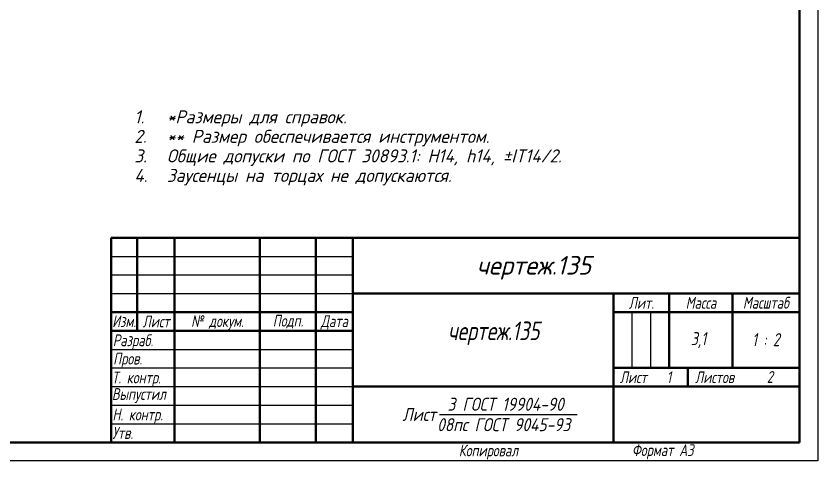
# Model space of a CAD drawing. Header units: millimetres. Extents: x 0 to 1700, y 0 to 594.
# Drawn here: x 408.9 to 840, y 0 to 239.2 of the extents above; entities that cross this region are included whole.
import ezdxf
from ezdxf.enums import TextEntityAlignment as Align

# ---------------------------------------------------------------- set-up
doc = ezdxf.new("R2010")
doc.units = ezdxf.units.MM
doc.header["$LTSCALE"] = 2
for name, color, linetype, lineweight in [('Layer_03', 7, 'Continuous', 50), ('Layer_04', 7, 'Continuous', 50), ('Layer_07', 7, 'Continuous', 25)]:
    doc.layers.add(name, color=color, linetype=linetype, lineweight=lineweight)
doc.styles.add('Style_02', font='ariali.ttf', dxfattribs={"width": 0.8})
doc.styles.add('Style_03', font='GOST Common Italic.ttf')
doc.styles.add('Style_06', font='GOST Common Italic.ttf', dxfattribs={"width": 0.8})
doc.styles.add('Style_07', font='GOST Common Italic.ttf', dxfattribs={"width": 0.8})
doc.styles.add('Style_10', font='GOST Common Italic.ttf')
doc.styles.add('Style_11', font='GOST Common Italic.ttf', dxfattribs={"width": 0.9})
doc.styles.add('Style_12', font='GOST Common Italic.ttf', dxfattribs={"width": 0.8})
doc.styles.add('Style_13', font='GOST Common Italic.ttf')
doc.styles.add('Style_14', font='GOST Common Italic.ttf', dxfattribs={"width": 0.7})
doc.styles.add('Style_15', font='GOST Common Italic.ttf', dxfattribs={"width": 0.7})

# ---------------------------------------------------------------- blocks, each defined once
blk = doc.blocks.new('Block_42')
at = {"layer": 'Layer_03'}
for p, q in [((0, 55), (185, 55)), ((0, 0), (0, 55)), ((0, 0), (0, 55)), ((7, 55), (7, 30)), ((17, 55), (17, 0)), ((40, 55), (40, 0)), ((55, 55), (55, 0)), ((65, 55), (65, 0)), ((185, 0), (185, 55)), ((65, 40), (185, 40)), ((135, 40), (135, 0)), ((150, 40), (150, 20)), ((167, 40), (167, 20)), ((0, 35), (65, 35)), ((135, 35), (185, 35)), ((0, 30), (65, 30)), ((135, 20), (185, 20)), ((155, 20), (155, 15)), ((65, 15), (185, 15)), ((185, 0), (0, 0))]:
    blk.add_line(p, q, dxfattribs=at)
at = {"layer": 'Layer_03', "linetype": 'Continuous', "lineweight": 25}
for p, q in [((0, 50), (65, 50)), ((0, 45), (65, 45)), ((0, 40), (65, 40)), ((140, 35), (140, 20)), ((145, 35), (145, 20)), ((0, 25), (65, 25)), ((0, 20), (65, 20)), ((0, 15), (65, 15)), ((0, 10), (65, 10)), ((0, 5), (65, 5))]:
    blk.add_line(p, q, dxfattribs=at)
at = {"layer": 'Layer_03', "lineweight": 30}
blk.add_line((88.31, 7.5), (125.29, 7.5), dxfattribs=at)
at = {"layer": 'Layer_03', "char_height": 3.17, "style": 'Style_02'}
for s, insert, width, attachment_point in [('\\fGOST Common|b0|i1;\\H3.1700;Лит.', (142.52, 37.49), 14.9766, 5), ('\\fGOST Common|b0|i1;\\H3.1700;Масса', (158.55, 37.51), 16.9878, 5), ('\\fGOST Common|b0|i1;\\H3.1700;Масштаб', (176.02, 37.53), 17.8316, 5), ('\\fGOST Common|b0|i1;\\H3.1700;Изм.', (3.5, 32.56), 6.9635, 5), ('\\fGOST Common|b0|i1;\\H3.1700;Лист', (12.1, 32.5), 10.0029, 5), ('\\A0;\\fGOST Common|b0|i1;\\H3.1700;№ докум.', (28.58, 32.16), 22.9069, 5), ('\\fGOST Common|b0|i1;\\H3.1700;Подп.', (47.56, 32.45), 14.879, 5), ('\\fGOST Common|b0|i1;\\H3.1700;Дата', (60.02, 32.24), 9.9614, 5), ('\\fGOST Common|b0|i1;\\H3.1700;Разраб.', (0.47, 27), 16.9971, 4), ('\\fGOST Common|b0|i1;\\H3.1700;Пров.', (0.56, 22.08), 17.0192, 4), ('\\A0;\\fGOST Common|b0|i1;\\H3.1700;Т. контр.', (0.23, 17.01), 16.9554, 4), ('\\fGOST Common|b0|i1;\\H3.1700;Лист', (140.37, 17.5), 10.5071, 5), ('\\fGOST Common|b0|i1;\\H3.1700;Листов', (162.21, 17.5), 14.3668, 5), ('\\fGOST Common|b0|i1;\\H3.1700;Н. контр.', (0.36, 7.05), 16.9999, 4), ('\\fGOST Common|b0|i1;\\H3.1700;Утв.', (0.34, 2.52), 17.0083, 4), ('\\fGOST Common|b0|i1;\\H3.1700;Копировал', (93.48, -0.59), 19.7871, 1)]:
    blk.add_mtext(s, dxfattribs=dict(at, insert=insert, width=width, attachment_point=attachment_point))
at = {"layer": 'Layer_03'}
for tag, height, style, width, p in [('Изм1_001', 2.89, 'Style_15', 0.7, (3.51, 52.52)), ('Лист1_001', 2.89, 'Style_15', 0.7, (12.03, 52.52)), ('Докум1_001', 2.89, 'Style_15', 0.7, (28.54, 52.48)), ('Изм2_001', 2.89, 'Style_15', 0.7, (3.5, 47.52)), ('Лист2_001', 2.89, 'Style_15', 0.7, (12.01, 47.5)), ('Докум2_001', 2.89, 'Style_15', 0.7, (28.53, 47.5)), ('Изм3_001', 2.89, 'Style_15', 0.7, (3.5, 42.5)), ('Лист3_001', 2.89, 'Style_15', 0.7, (12.01, 42.51)), ('Докум3_001', 2.89, 'Style_15', 0.7, (28.51, 42.48)), ('Изм4_001', 2.89, 'Style_15', 0.7, (3.51, 37.5)), ('Лист4_001', 2.89, 'Style_15', 0.7, (12, 37.53)), ('Докум4_001', 2.89, 'Style_15', 0.7, (28.51, 37.52)), ('НАИМЕНОВАНИЕ_001', 5, 'Style_07', 0.8, (100.03, 29.98)), ('Литера_001', 3.5, 'Style_12', 0.8, (137.52, 27.25)), ('Литера2_001', 3.5, 'Style_12', 0.8, (142.51, 27.22)), ('Литера3_001', 3.5, 'Style_12', 0.8, (147.52, 27.21)), ('Масса_001', 3.5, 'Style_12', 0.8, (158.47, 27.53)), ('Масштаб_001', 3.5, 'Style_12', 0.8, (174.92, 25.86)), ('Тип_документа_001', 3.17, 'Style_06', 0.8, (100.08, 17.56)), ('Номер_листа_001', 3.17, 'Style_06', 0.8, (150.6, 17.54)), ('Листов_001', 3.17, 'Style_06', 0.8, (177.46, 17.58))]:
    blk.add_attdef(tag, text='', height=height, dxfattribs=dict(at, style=style, width=width)).set_placement(p, align=Align.MIDDLE_CENTER)
for tag, height, style, width, p in [('Подп1_001', 2.89, 'Style_15', 0.7, (40.01, 52.51)), ('Дата1_001', 2, 'Style_14', 0.7, (55.01, 52.51)), ('Подп2_001', 2.89, 'Style_15', 0.7, (40.01, 47.5)), ('Дата2_001', 2, 'Style_14', 0.7, (55.01, 47.49)), ('Подп3_001', 2.89, 'Style_15', 0.7, (40.01, 42.51)), ('Дата3_001', 2, 'Style_14', 0.7, (55.02, 42.52)), ('Подп4_001', 2.89, 'Style_15', 0.7, (40.01, 37.51)), ('Дата4_001', 2, 'Style_14', 0.7, (55.02, 37.51)), ('АВТОР_001', 3.17, 'Style_06', 0.8, (15.59, 26.85)), ('Разработал_Подп._001', 2.89, 'Style_15', 0.7, (40.05, 27.51)), ('ДАТА_СОЗДАНИЯ_001', 2, 'Style_14', 0.7, (55.01, 27.51)), ('ПРОВЕРИЛ_001', 3.17, 'Style_06', 0.8, (17.41, 22.53)), ('Проверил_Подп._001', 2.89, 'Style_15', 0.7, (40.05, 22.52)), ('ДАТА_ПРОВЕРКИ_001', 2, 'Style_14', 0.7, (55.02, 22.51)), ('ТЕХНОЛОГ_001', 3.17, 'Style_06', 0.8, (17.33, 17.54)), ('Технолог_Подп._001', 2.89, 'Style_15', 0.7, (40.05, 17.51)), ('Технолог_Дата_001', 2, 'Style_14', 0.7, (55.01, 17.5)), ('Должность_руководителя_001', 3.17, 'Style_06', 0.8, (0.52, 12.51)), ('НАЧ._ОТДЕЛА_001', 3.17, 'Style_06', 0.8, (17.46, 12.45)), ('Руководитель_Подп._001', 2.89, 'Style_15', 0.7, (40.01, 12.5)), ('Руководитель_Дата_001', 2, 'Style_14', 0.7, (55.01, 12.51)), ('НОРМОКОНТРОЛЬ_001', 3.17, 'Style_06', 0.8, (17.37, 7.48)), ('Нормоконтроль_Подп._001', 2.89, 'Style_15', 0.7, (40.05, 7.52)), ('ДАТА_НОРМОКОНТРОЛЯ_001', 2, 'Style_14', 0.7, (55.02, 7.51)), ('УТВЕРДИЛ_001', 3.17, 'Style_06', 0.8, (17.4, 2.51)), ('Утвердил_Подп._001', 2.89, 'Style_15', 0.7, (40.05, 2.51)), ('ДАТА_УТВЕРЖДЕНИЯ_001', 2, 'Style_14', 0.7, (55.01, 2.5))]:
    blk.add_attdef(tag, text='', height=height, dxfattribs=dict(at, style=style, width=width)).set_placement(p, align=Align.MIDDLE_LEFT)
for tag, height, style, p in [('ОБОЗНАЧЕНИЕ_001', 5, 'Style_10', (103.54, 45.12)), ('ОРГАНИЗАЦИЯ_001', 3.5, 'Style_13', (148.22, 5.85))]:
    blk.add_attdef(tag, text='', height=height, dxfattribs=dict(at, style=style)).set_placement(p, align=Align.MIDDLE_CENTER)
at = {"layer": 'Layer_03', "style": 'Style_11', "width": 0.9}
blk.add_attdef('Материал_Наим._001', text='', height=3.5, dxfattribs=at).set_placement((96.54, 7.5), align=Align.BOTTOM_CENTER)
blk.add_attdef('Материал_Класс_001', text='', height=3.5, dxfattribs=at).set_placement((88.21, 7.5), align=Align.MIDDLE_RIGHT)
blk.add_attdef('Материал_ГОСТ_001', text='', height=3.5, dxfattribs=at).set_placement((106.8, 6.5), align=Align.TOP_CENTER)
blk = doc.blocks.new('Block_43')
at = {"layer": 'Layer_04', "lineweight": 25}
for p, q in [((420, 297), (420, 0)), ((420, 0), (0, 0))]:
    blk.add_line(p, q, dxfattribs=at)
at = {"layer": 'Layer_04'}
for p, q in [((415, 5), (415, 292)), ((20, 5), (415, 5))]:
    blk.add_line(p, q, dxfattribs=at)
at = {"layer": 'Layer_04', "insert": (370, 4.5), "char_height": 3.17, "attachment_point": 1, "style": 'Style_02'}
blk.add_mtext('\\A1;\\fGOST Common|b0|i1;\\H3.1700;Формат A3', dxfattribs=at)

msp = doc.modelspace()

# ---------------------------------------------------------------- block references
at = {"xscale": 2, "yscale": 2, "zscale": 2}
msp.add_blockref('Block_43', (0, 0), dxfattribs=at)
ref = msp.add_blockref('Block_42', (460, 10), dxfattribs=dict(xscale=2, yscale=2, zscale=2))
ref.add_attrib('Должность_руководителя_001', 'Выпустил', (460.4591, 32.8095), dxfattribs={"layer": 'Layer_03', "height": 6.34, "style": 'Style_06', "width": 0.8})
ref.add_attrib('ОБОЗНАЧЕНИЕ_001', 'чертеж.135', (656.4805, 100.1823), dxfattribs={"layer": 'Layer_03', "height": 10, "style": 'Style_10'})
ref.add_attrib('НАИМЕНОВАНИЕ_001', 'чертеж.135', (641.0831, 64.9501), dxfattribs={"layer": 'Layer_03', "height": 10, "style": 'Style_07', "width": 0.8})
ref.add_attrib('Материал_Класс_001', 'Лист', (616.6373, 21.5), dxfattribs={"layer": 'Layer_03', "height": 7, "style": 'Style_11', "width": 0.9})
ref.add_attrib('Материал_Наим._001', '3 ГОСТ 19904-90', (640.8427, 27), dxfattribs={"layer": 'Layer_03', "height": 7, "style": 'Style_11', "width": 0.9})
ref.add_attrib('Материал_ГОСТ_001', '08пс ГОСТ 9045-93', (635.2587, 16), dxfattribs={"layer": 'Layer_03', "height": 7, "style": 'Style_11', "width": 0.9})
ref.add_attrib('Масса_001', '3,1', (771.6936, 62.2669), dxfattribs={"layer": 'Layer_03', "height": 7, "style": 'Style_12', "width": 0.8})
ref.add_attrib('Масштаб_001', '1 : 2', (804.5816, 61.7088), dxfattribs={"layer": 'Layer_03', "height": 7, "style": 'Style_12', "width": 0.8})
ref.add_attrib('Номер_листа_001', '1', (758.7298, 41.9008), dxfattribs={"layer": 'Layer_03', "height": 6.34, "style": 'Style_06', "width": 0.8})
ref.add_attrib('Листов_001', '2', (812.5146, 41.9878), dxfattribs={"layer": 'Layer_03', "height": 6.34, "style": 'Style_06', "width": 0.8})

# ---------------------------------------------------------------- texts
at = {"layer": 'Layer_07', "style": 'Style_03'}
for s, p in [('1. ', (472.5, 181.5)), ('*Размеры для справок.', (490, 181.5)), ('2. ', (472.5, 171)), ('** Размер обеспечивается инструментом.', (490, 171)), ('3. ', (472.5, 160.5)), ('Общие допуски по ГОСТ 30893.1: H14, h14, ±IT14/2.', (490, 160.5)), ('4. ', (472.5, 150)), ('Заусенцы на торцах не допускаются.', (490, 150))]:
    msp.add_text(s, height=7, dxfattribs=at).set_placement(p)

doc.saveas('drawing.dxf')
